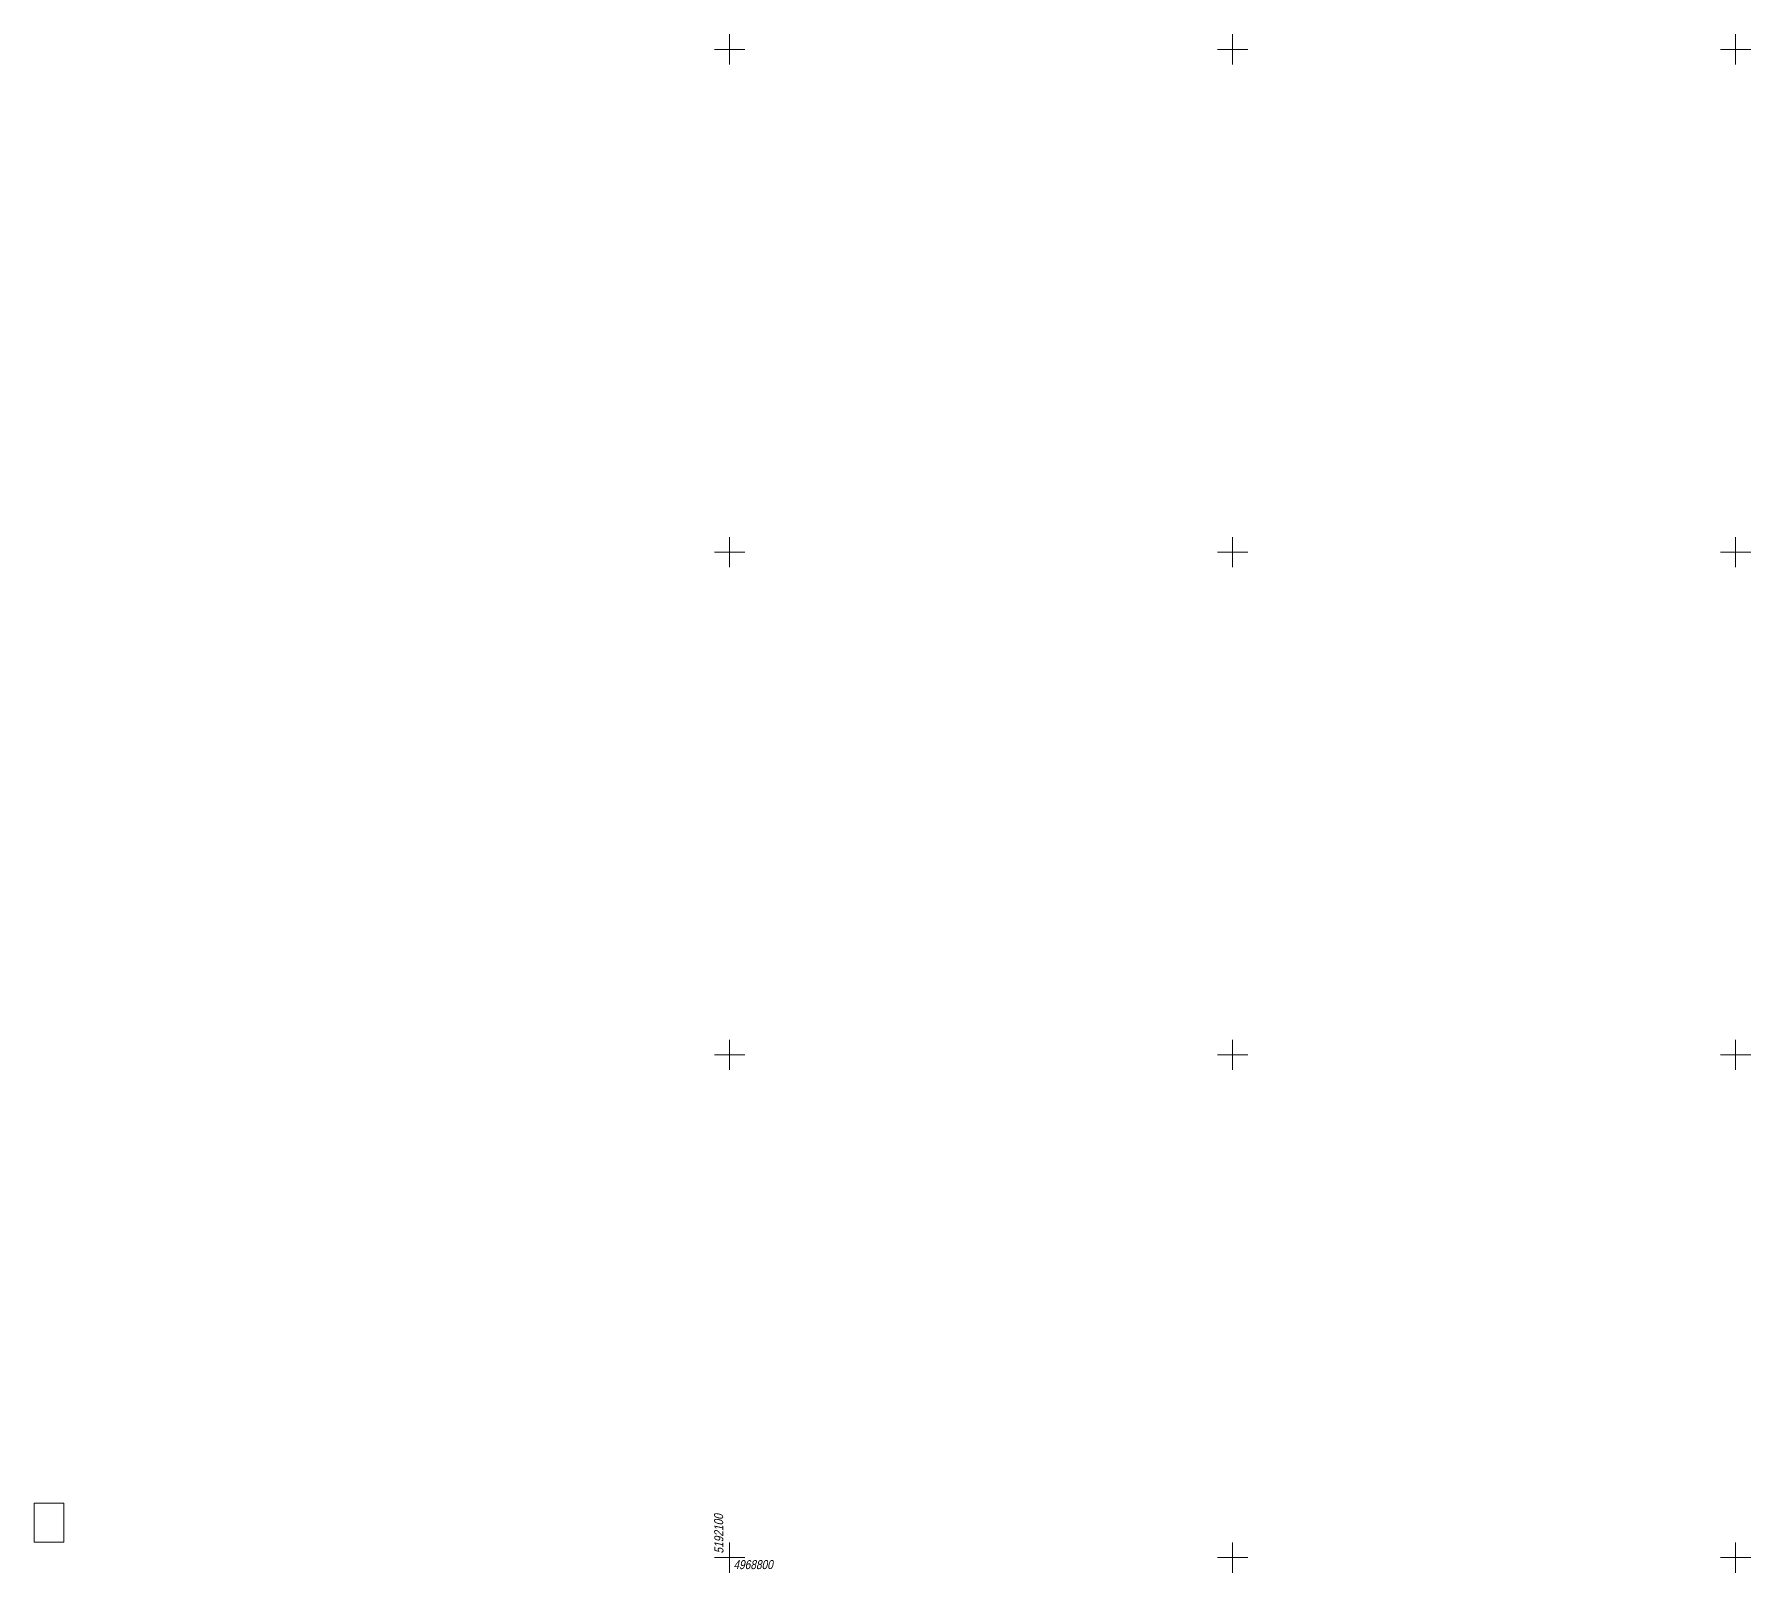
# Model space of a CAD drawing. Header units: metres. Extents: x 5191936 to 10384803, y 4968796 to 9938221.
# Drawn here: x 5192030.9 to 5192201.5, y 4968798.5 to 4968951.5 of the extents above; entities that cross this region are included whole.
import ezdxf

# ---------------------------------------------------------------- set-up
doc = ezdxf.new("R2010")
doc.units = ezdxf.units.M
for name, color, linetype, lineweight in [('Grid', 7, 'Continuous', 18), ('Otm', 7, 'Continuous', 18), ('Sit', 7, 'Continuous', 18)]:
    doc.layers.add(name, color=color, linetype=linetype, lineweight=lineweight)
doc.styles.get("Standard").update_dxf_attribs({"font": 'arial.ttf', "width": 0.8, "oblique": 13, "height": 0.9})
picture_1 = doc.add_image_def('image1.jpg', size_in_pixel=(2448, 3264))

# ---------------------------------------------------------------- blocks, each defined once
blk = doc.blocks.new('GRID')
at = {"layer": 'Grid', "color": 104}
blk.add_line((-1.5, 0), (1.5, 0), dxfattribs=at)
for points in [[(0, 0), (0, 1.5)], [(0, 0), (0, -1.5)]]:
    blk.add_lwpolyline(points, dxfattribs=at)

msp = doc.modelspace()

# ---------------------------------------------------------------- block references
at = {"layer": 'Grid', "color": 7, "linetype": 'Continuous'}
for p in [(5192100, 4968950), (5192150, 4968950), (5192200, 4968950), (5192100, 4968900), (5192150, 4968900), (5192200, 4968900), (5192100, 4968850), (5192150, 4968850), (5192200, 4968850), (5192100, 4968800), (5192150, 4968800), (5192200, 4968800)]:
    msp.add_blockref('GRID', p, dxfattribs=at)

# ---------------------------------------------------------------- texts
at = {"layer": 'Otm', "oblique": 13, "width": 0.8}
for s, rotation, p in [('5192100', 90.5395, (5192099.39, 4968800.41, 295.81)), ('4968800', 0.1396, (5192100.38, 4968798.85, 295.81))]:
    msp.add_text(s, height=0.9, rotation=rotation, dxfattribs=at).set_placement(p)

# ---------------------------------------------------------------- pictures from other files: only their frames are drawn
at = {"layer": 'Sit'}
image = msp.add_image(picture_1, insert=(5192030.88, 4968801.52), size_in_units=(2.93, 3.91), dxfattribs=at)
image.dxf.flags = 7

doc.saveas('drawing.dxf')
